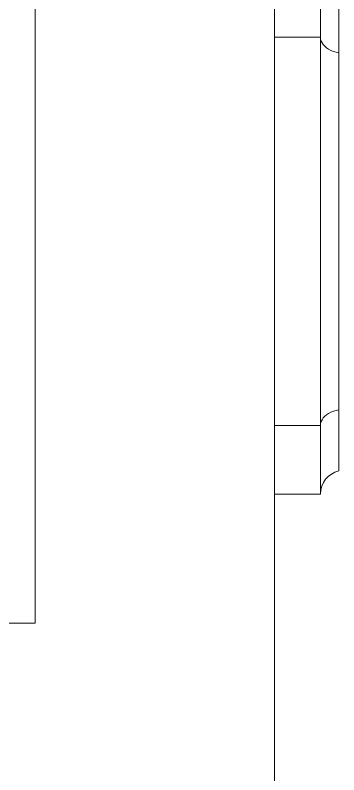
# Model space of a CAD drawing. Header units: millimetres. Extents: x 54 to 1314, y 20 to 614.
# Drawn here: x 662.49 to 666.01, y 182.47 to 190.71 of the extents above; entities that cross this region are included whole.
import ezdxf

# ---------------------------------------------------------------- set-up
doc = ezdxf.new("R2010")
doc.units = ezdxf.units.MM
doc.layers.add('А_ШТУКАТУРКА ФАСАД', color=7, linetype='Continuous', lineweight=15)

msp = doc.modelspace()

# ---------------------------------------------------------------- linework, layer by layer
at = {"layer": 'А_ШТУКАТУРКА ФАСАД', "lineweight": 15}
for p, q in [((665.8093, 190.4763), (665.8093, 191.22)), ((666.0093, 190.3079), (666.0093, 190.97)), ((665.8093, 190.4763), (665.3093, 190.4763)), ((665.8093, 190.4763), (665.8093, 186.2637)), ((666.0093, 190.3079), (666.0093, 186.4321)), ((666.0093, 186.4321), (666.0093, 185.77)), ((665.8093, 186.2637), (665.3093, 186.2637)), ((665.8093, 186.2637), (665.8093, 185.52)), ((665.3093, 185.52), (665.8093, 185.52))]:
    msp.add_line(p, q, dxfattribs=at)
at = {"layer": 'А_ШТУКАТУРКА ФАСАД', "color": 7}
msp.add_lwpolyline([(665.3093, 194.62), (665.3093, 182.12), (655.7093, 182.12), (655.7093, 160.62)], dxfattribs=at)
msp.add_lwpolyline([(655.7093, 184.12), (662.7093, 184.12), (662.7093, 192.62), (655.7093, 192.62)], close=True, dxfattribs=at)
at = {"layer": 'А_ШТУКАТУРКА ФАСАД', "lineweight": 15, "flags": 128}
for points in [[(666.0093, 190.3079), (665.9791, 190.3138), (665.9502, 190.3222), (665.9231, 190.3328), (665.8981, 190.3457), (665.8756, 190.3604), (665.856, 190.377), (665.8395, 190.395), (665.8264, 190.4142), (665.8169, 190.4344), (665.8112, 190.4552), (665.8093, 190.4763)], [(666.0093, 186.4321), (665.9791, 186.4262), (665.9502, 186.4179), (665.9231, 186.4072), (665.8981, 186.3944), (665.8756, 186.3796), (665.856, 186.3631), (665.8395, 186.345), (665.8264, 186.3258), (665.8169, 186.3056), (665.8112, 186.2848), (665.8093, 186.2637)]]:
    msp.add_lwpolyline(points, dxfattribs=at)
at = {"layer": 'А_ШТУКАТУРКА ФАСАД', "lineweight": 15}
msp.add_arc((666.0655, 185.52), 0.2563, 102.68038, 180, dxfattribs=at)

doc.saveas('drawing.dxf')
